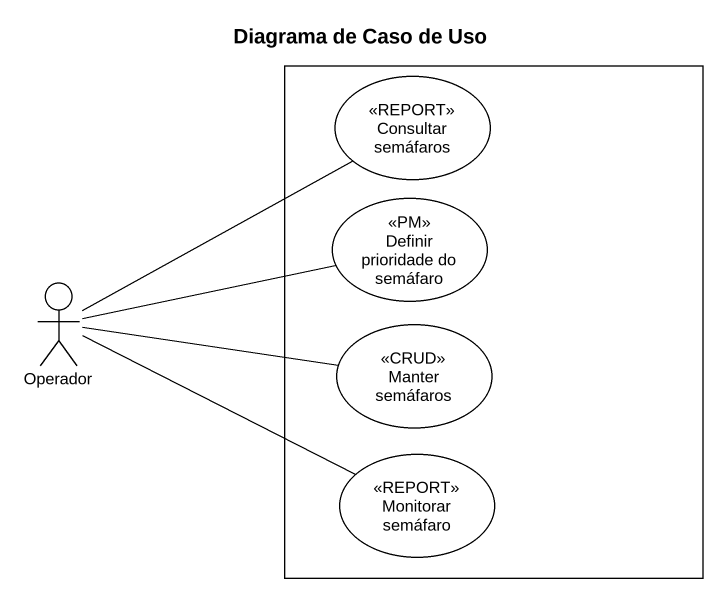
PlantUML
@startuml
title Diagrama de Caso de Uso
rectangle " " as rectangle1 {
  usecase "Consultar semáfaros" as Consultar_semáfaros <<REPORT>>
  usecase "Definir prioridade do semáfaro" as Definir_prioridade_do <<PM>>
  usecase "Manter semáfaros" as Manter_semáfaros <<CRUD>>
  usecase "Monitorar semáfaro" as Monitorar_semáfaro <<REPORT>>
}
actor Operador
Operador -up- Consultar_semáfaros
Operador -right- Definir_prioridade_do
Operador -right- Manter_semáfaros
Operador -right- Monitorar_semáfaro
@enduml
